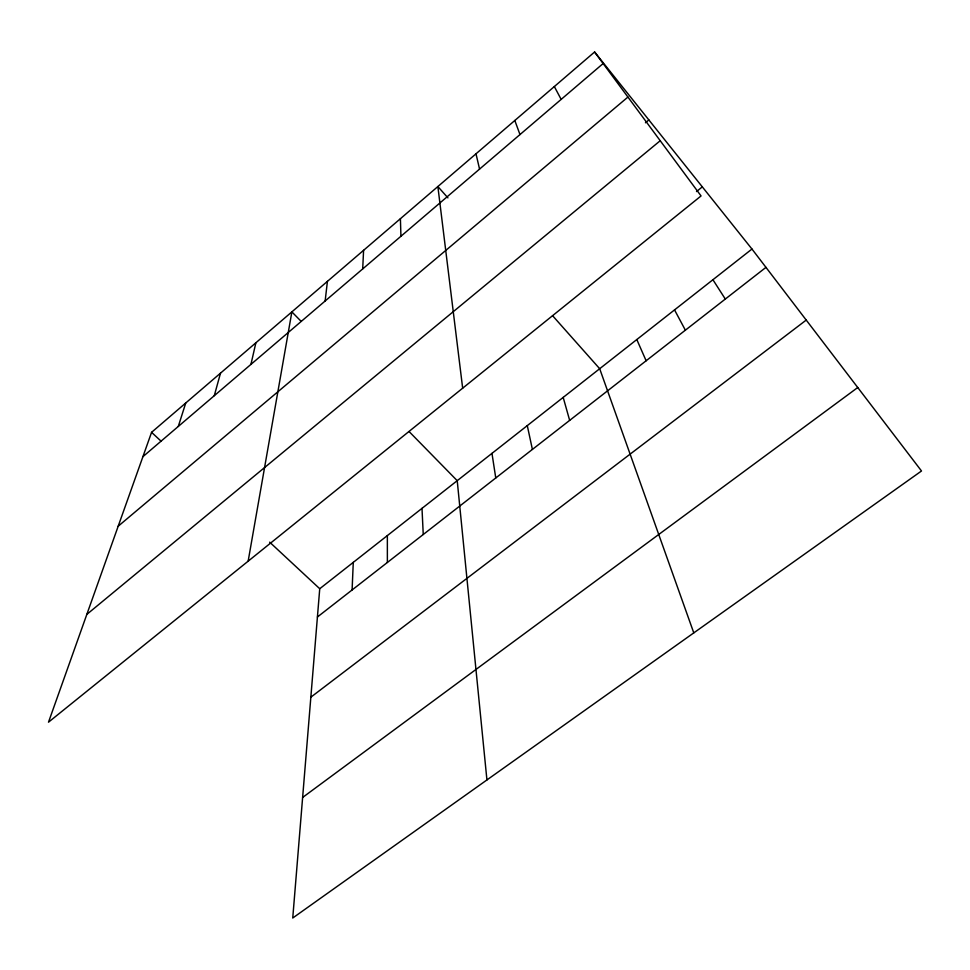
<?xml version="1.0" encoding="UTF-8"?>
<svg xmlns="http://www.w3.org/2000/svg" width="970" height="970" viewBox="0 0 970 970"><rect width="100%" height="100%" fill="white"/><g stroke="black" fill="none" stroke-linecap="round" stroke-linejoin="round"><path stroke-width="1.45" d="M352.098 589.954L353.274 562.37M362.695 268.908L363.592 250.308M751.968 249.047L319.736 588.729L292.746 918.008L921.5 470.983L751.968 249.047L594.598 51.992L151.575 432.329L48.5 722.189L701.055 195.94L594.598 51.992M325.144 300.991L327.423 281.361M248.15 561.181L291.873 311.879L301.1 321.312M250.939 364.38L255.874 342.786M214.285 395.687L220.505 373.159M178.286 426.448L185.743 402.999M142.929 456.652L603.134 63.535M118.182 526.225L627.929 97.061M645.45 122.778L648.857 119.941M86.827 614.398L660.218 140.723M696.509 191.563L702.316 186.87M317.42 616.993L765.961 267.368M310.837 697.2L806.228 320.076M302.616 797.473L857.747 387.527M151.575 432.329L161.287 441.374M269.66 542.157L319.736 588.729M409.122 431.577L457.222 480.683L486.928 779.941M447.922 197.868L437.87 186.555L462.666 388.194M552.524 315.626L599.69 368.721L693.78 632.876M712.926 279.736L725.305 299.051M674.538 309.903L685.378 330.188M554.343 86.56L561.157 99.389M636.805 339.561L646.129 360.767M514.815 120.486L519.981 134.563M563.194 397.409L569.657 420.374M476.003 153.818L479.556 169.095M527.292 425.624L532.397 449.425M491.972 453.378L495.767 477.98M421.998 508.365L423.247 534.494M400.404 218.711L400.937 236.243M387.357 535.586L387.37 562.467"/></g></svg>
